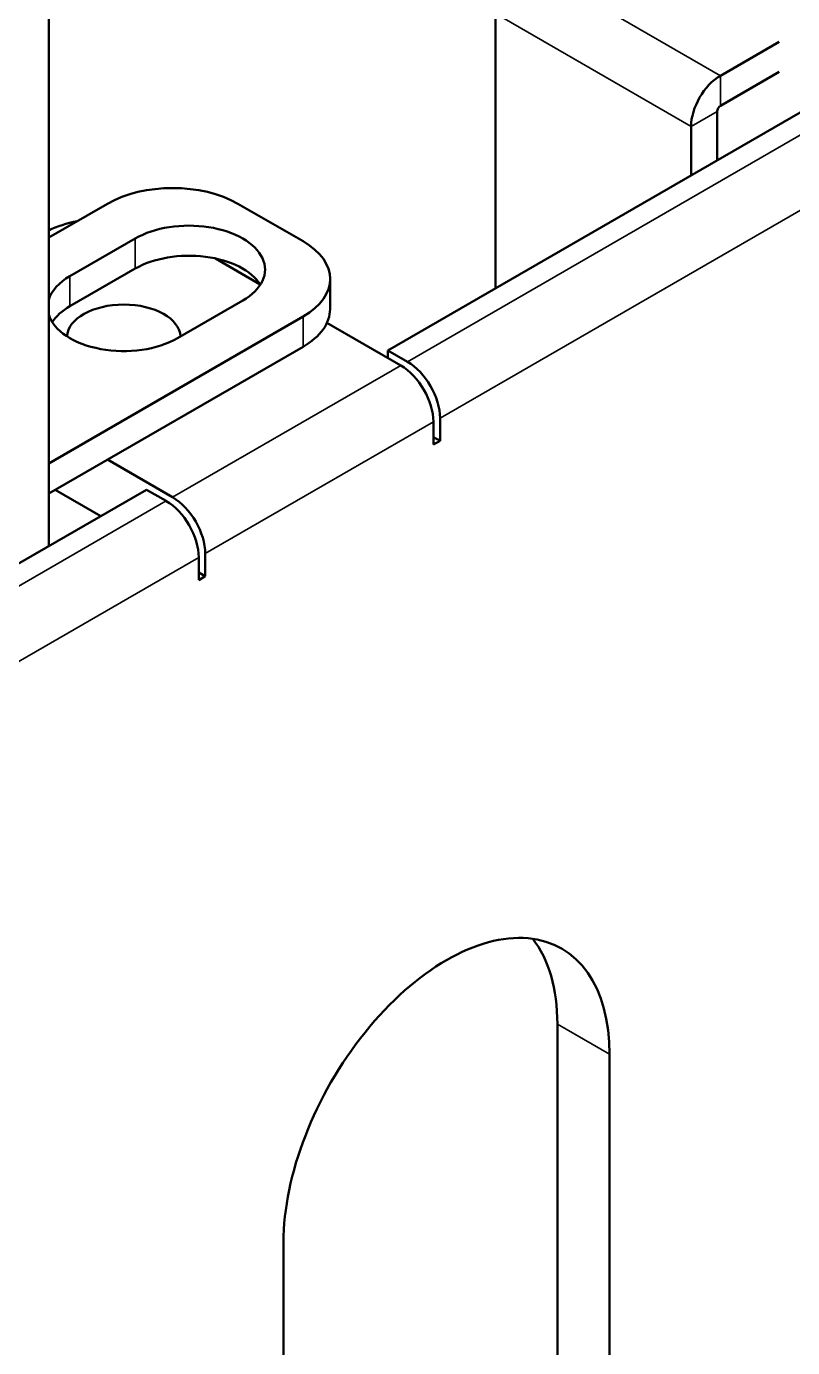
# Model space of a CAD drawing. Header units: millimetres. Extents: x 3100 to 5091, y 868 to 1900.
# Drawn here: x 4111.96 to 4128.58, y 1654.08 to 1682.75 of the extents above; entities that cross this region are included whole.
import ezdxf

# ---------------------------------------------------------------- set-up
doc = ezdxf.new("R2010")
doc.units = ezdxf.units.MM
doc.header["$LTSCALE"] = 1.8
doc.layers.add('외형선(ISO)', color=7, linetype='Continuous', lineweight=50)
doc.layers.add('좁은 외형선(ISO)', color=7, linetype='Continuous', lineweight=35)

msp = doc.modelspace()

# ---------------------------------------------------------------- linework, layer by layer
at = {"layer": '외형선(ISO)'}
for p, q in [((4112.445, 1686.087), (4112.445, 1671.472)), ((4122.133, 1677.065), (4122.133, 1683.026)), ((4131.254, 1682.332), (4119.799, 1675.718)), ((4127.012, 1681.678), (4128.285, 1682.413)), ((4127.012, 1681.025), (4128.285, 1681.76)), ((4126.941, 1679.841), (4126.941, 1680.903)), ((4126.375, 1679.515), (4126.375, 1680.576)), ((4112.445, 1678.167), (4113.718, 1678.902)), ((4117.961, 1678.086), (4116.547, 1678.902)), ((4112.905, 1677.331), (4114.319, 1678.147)), ((4116.06, 1677.713), (4117.033, 1677.152)), ((4114.319, 1677.494), (4112.905, 1676.677)), ((4118.547, 1677.269), (4118.547, 1676.616)), ((4116.653, 1676.8), (4115.238, 1675.983)), ((4112.445, 1673.268), (4117.961, 1676.453)), ((4118.478, 1676.317), (4120.082, 1675.391)), ((4112.445, 1672.615), (4117.961, 1675.8)), ((4119.799, 1675.555), (4119.799, 1675.718)), ((4119.799, 1675.718), (4120.224, 1675.473)), ((4120.789, 1673.677), (4120.789, 1674.167)), ((4120.931, 1674.248), (4120.931, 1673.758)), ((4120.931, 1673.758), (4120.789, 1673.84)), ((4120.931, 1673.758), (4120.789, 1673.677)), ((4113.718, 1673.35), (4115.132, 1672.534)), ((4114.567, 1672.697), (4103.112, 1666.083)), ((4112.587, 1672.697), (4113.577, 1672.125)), ((4114.991, 1672.452), (4114.567, 1672.697)), ((4115.698, 1670.737), (4115.698, 1671.227)), ((4115.839, 1671.309), (4115.839, 1670.819)), ((4115.839, 1670.819), (4115.698, 1670.901)), ((4115.839, 1670.819), (4115.698, 1670.737)), ((4123.476, 1632.525), (4123.476, 1661.103)), ((4124.608, 1660.449), (4124.608, 1631.872)), ((4117.536, 1627.79), (4117.536, 1656.367))]:
    msp.add_line(p, q, dxfattribs=at)
for centre, major_axis, start_param, end_param in [((4127.012, 1680.944), (0.45, 0.779), 0.785398, 2.356194), ((4127.012, 1680.944), (0.05, 0.0866), 0.785398, 2.356194), ((4115.132, 1678.086), (2, 0), 0.785398, 2.356194), ((4113.718, 1677.433), (2, 0), 1.905168, 2.260613), ((4115.486, 1677.473), (1.65, 0), 5.497787, 8.63938), ((4116.547, 1677.269), (2, 0), 5.497787, 7.068583), ((4115.486, 1676.82), (1.65, 0), 0.349938, 2.356194), ((4114.072, 1676.657), (-1.65, 0), 5.497787, 6.113654), ((4114.072, 1676.004), (-1.65, 0), 5.497787, 5.933247), ((4114.072, 1676.004), (-1.23, 0), 3.163652, 6.25832), ((4116.547, 1676.616), (2, 0), 5.497787, 6.283185), ((4114.072, 1676.657), (-1.65, 0), 0.169531, 2.356194), ((4120.224, 1674.657), (0.5, -0.866), 0.785398, 2.356194), ((4120.082, 1674.575), (-0.5, 0.866), 3.926991, 5.497787), ((4114.991, 1671.635), (-0.5, 0.866), 3.926991, 5.497787), ((4115.132, 1671.717), (0.5, -0.866), 0.785398, 2.356194), ((4121.072, 1658.408), (2.5, 4.33), 5.497787, 8.63938), ((4119.941, 1659.061), (2.5, 4.33), 5.497787, 6.054934)]:
    msp.add_ellipse(centre, major_axis=major_axis, ratio=0.57735, start_param=start_param, end_param=end_param, dxfattribs=at)
at = {"layer": '좁은 외형선(ISO)'}
for p, q in [((4122.769, 1684.128), (4127.012, 1681.678)), ((4122.133, 1683.026), (4126.375, 1680.576)), ((4131.679, 1682.087), (4120.224, 1675.473)), ((4127.012, 1681.678), (4127.012, 1681.025)), ((4120.931, 1674.248), (4132.386, 1680.862)), ((4126.375, 1680.576), (4126.941, 1680.903)), ((4114.319, 1678.147), (4114.319, 1677.494)), ((4112.905, 1677.331), (4112.905, 1676.677)), ((4117.961, 1676.453), (4117.961, 1675.8)), ((4120.082, 1675.391), (4115.132, 1672.534)), ((4115.839, 1671.309), (4120.789, 1674.167)), ((4114.991, 1672.452), (4103.536, 1665.838)), ((4104.243, 1664.614), (4115.698, 1671.227)), ((4124.608, 1660.449), (4123.476, 1661.103))]:
    msp.add_line(p, q, dxfattribs=at)

doc.saveas('drawing.dxf')
